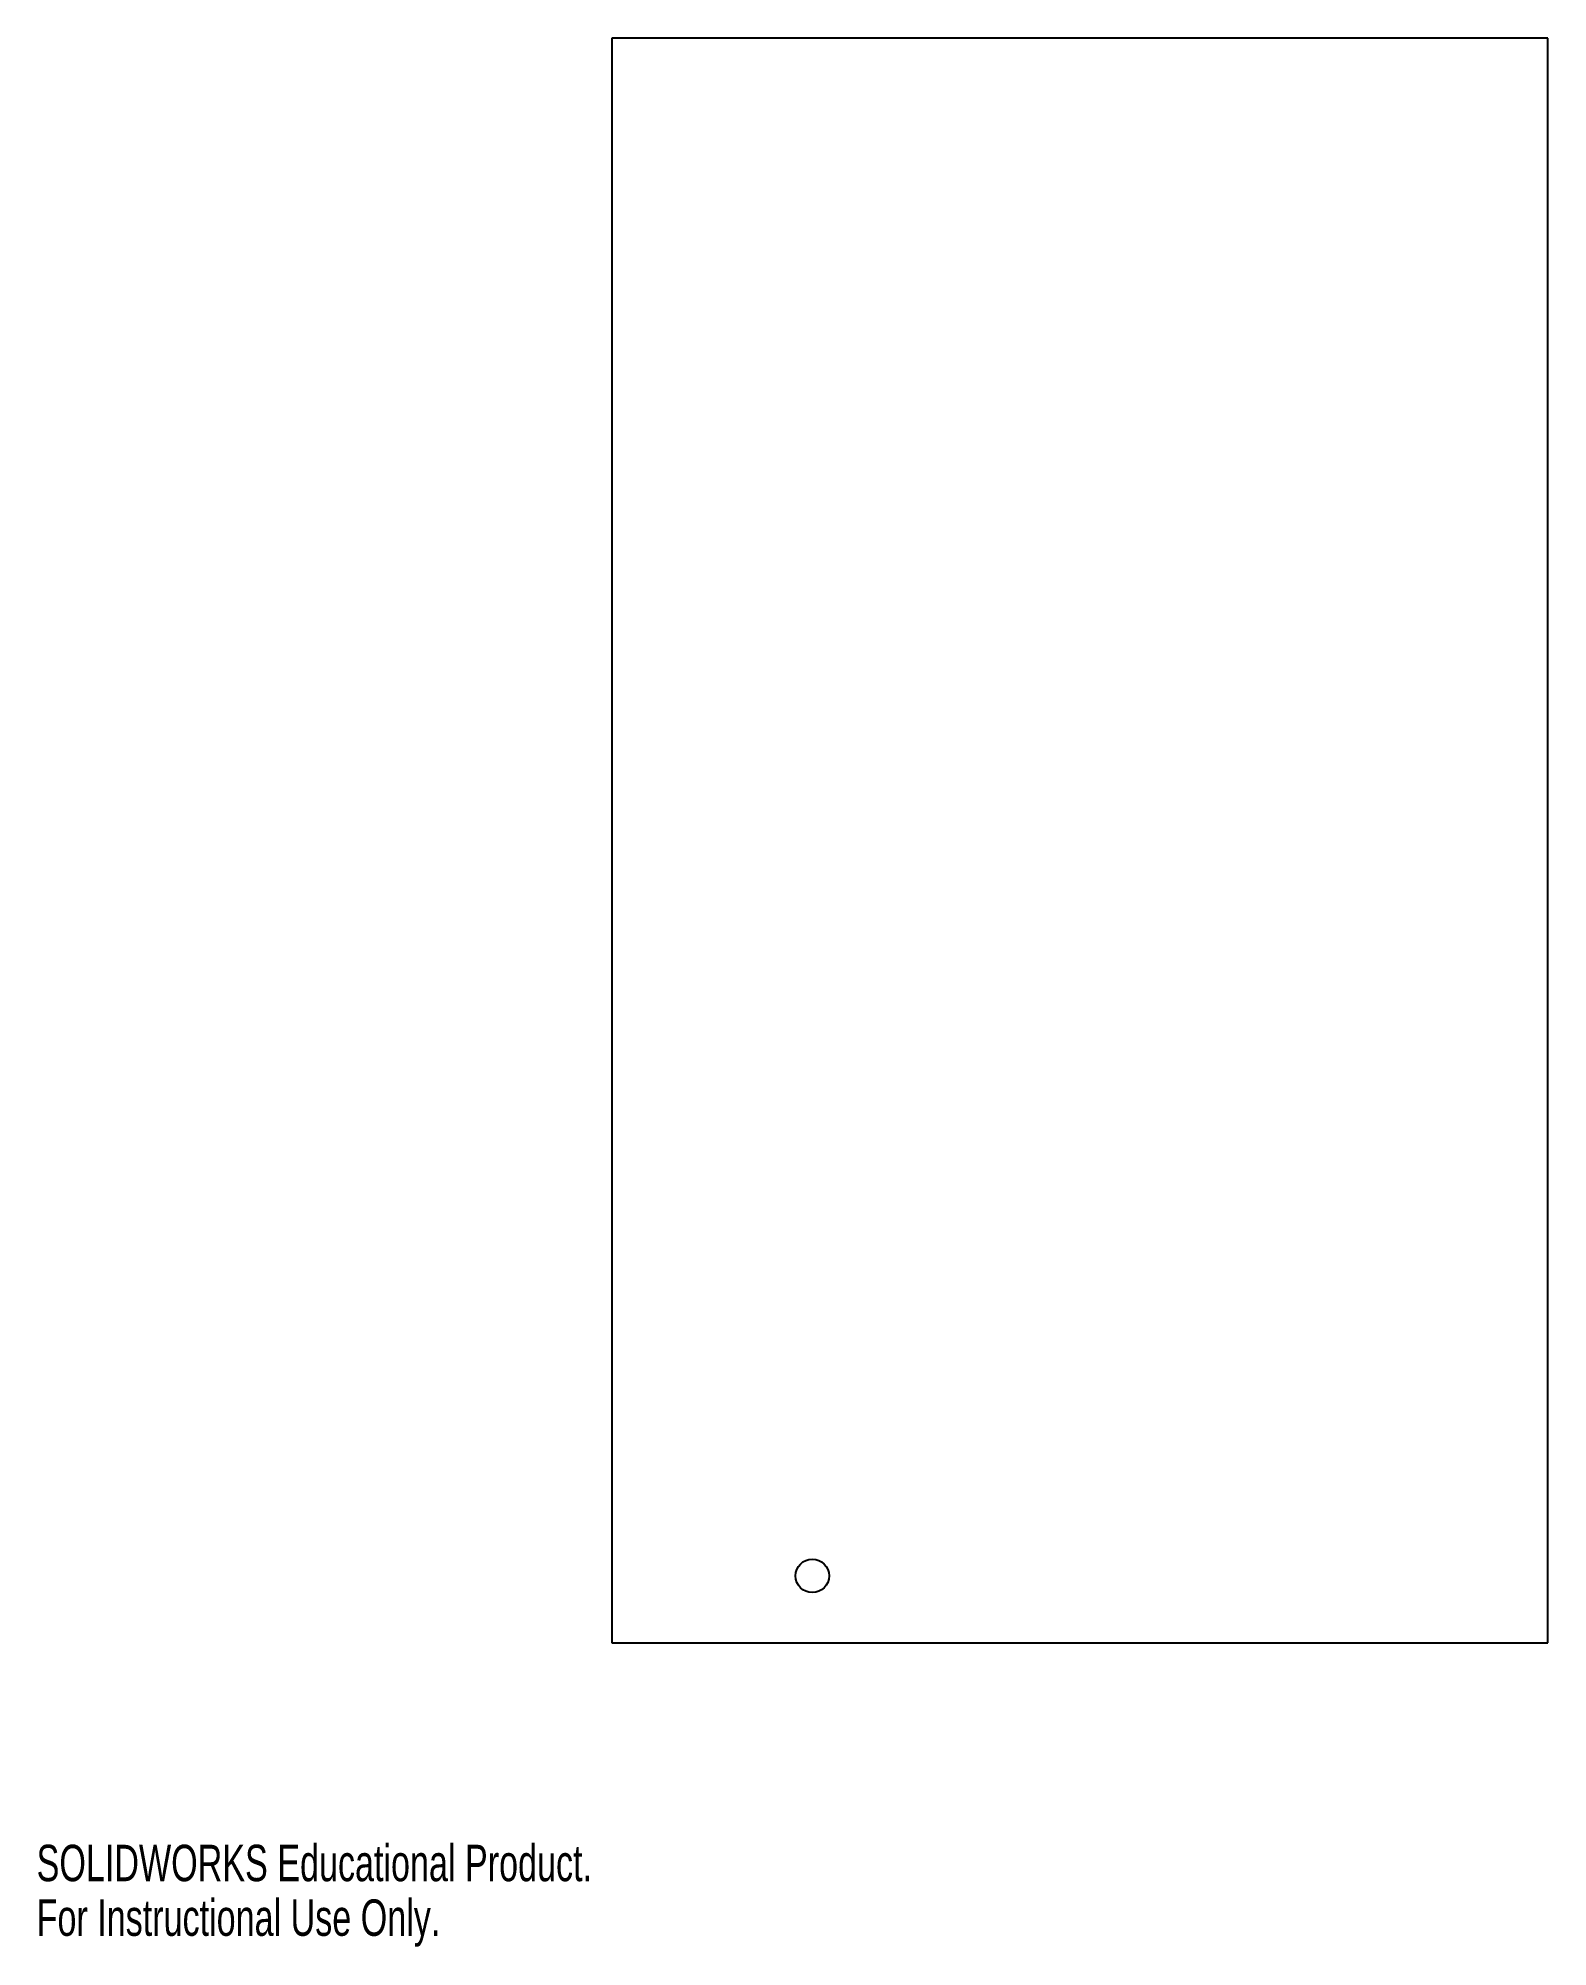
# Model space of a CAD drawing. Header units: millimetres. Extents: x 0 to 287, y 0 to 362.
import ezdxf

# ---------------------------------------------------------------- set-up
doc = ezdxf.new("R2010")
doc.units = ezdxf.units.MM
doc.styles.add('SLDTEXTSTYLE0', font='TXT', dxfattribs={"width": 0.7})

msp = doc.modelspace()

# ---------------------------------------------------------------- linework, layer by layer
at = {"color": 7, "linetype": 'Continuous', "lineweight": 25}
for p, q in [((287.03, 362.48), (109.23, 362.48)), ((109.23, 362.48), (109.23, 57.68)), ((287.03, 57.68), (287.03, 362.48)), ((109.23, 57.68), (287.03, 57.68))]:
    msp.add_line(p, q, dxfattribs=at)
msp.add_circle((147.33, 70.38), 3.18, dxfattribs=at)

# ---------------------------------------------------------------- texts
at = {"color": 7, "linetype": 'Continuous', "char_height": 6.92, "attachment_point": 1, "style": 'SLDTEXTSTYLE0'}
for s, insert in [('SOLIDWORKS Educational Product.', (0, 19.3)), ('For Instructional Use Only.', (0, 8.92))]:
    msp.add_mtext(s, dxfattribs=dict(at, insert=insert))

doc.saveas('drawing.dxf')
